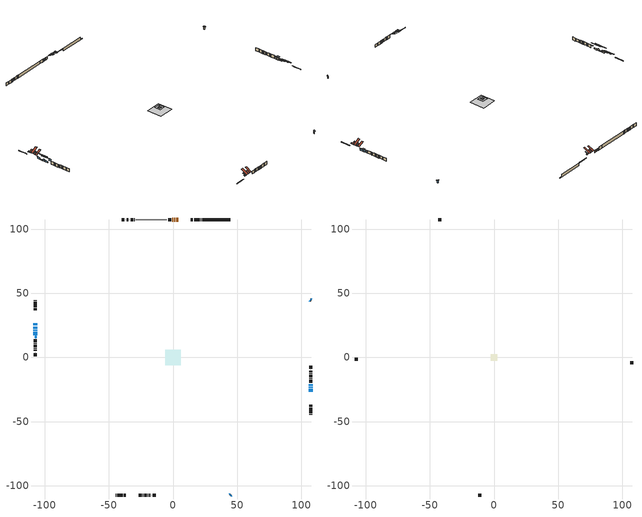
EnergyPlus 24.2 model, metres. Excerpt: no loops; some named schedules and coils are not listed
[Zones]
conditioned space
 floor outside (Floor1 construction): -0.4,-0.4 -0.4,0.4 0.4,0.4 0.4,-0.4 z1.33
 floor othersidecoefficients (Floor2 construction): -2.8,-2.8 -2.8,2.8 2.8,2.8 2.8,-2.8 z1.33
 floor othersidecoefficients (Floor3 construction): -1.11,-1.11 -1.11,1.11 1.11,1.11 1.11,-1.11 z1.33
 floor adiabatic (AdiabaticFloorConstruction): -6.22,-6.22 -6.22,6.22 6.22,6.22 6.22,-6.22 z1.33
 floor foundation (Slab1 construction): -3.11,-3.11 -3.11,3.11 3.11,3.11 3.11,-3.11 z-0.77
 wall outside (RimJoist1 construction): 21.84,107.59 21.61,107.59 / -44.57,-107.59 -44.33,-107.59 / -107.59,44.57 -107.59,44.33 / 107.59,-44.57 107.59,-44.33 z1.33:1.63
 wall outside (RimJoist2 construction): 20.68,107.59 16.45,107.59 / -43.4,-107.59 -39.17,-107.59 / -107.59,43.4 -107.59,39.17 / 107.59,-43.4 107.59,-39.17 z1.33:1.63
 wall outside (RimJoist3 construction): 15.52,107.59 14,107.59 / -38.24,-107.59 -36.72,-107.59 / -107.59,38.24 -107.59,36.72 / 107.59,-38.24 107.59,-36.72 z1.33:1.63
 wall outside (AdiabaticWallConstruction 1): 4.15,107.59 2.7,107.59 / 1.78,107.59 0.97,107.59 / 0.04,107.59 -0.45,107.59 z1.33:3.36
 wall outside (AdiabaticWallConstruction): -107.59,26.87 -107.59,25.04 / 107.59,-26.87 107.59,-24.54 z1.33:2.65; -107.59,24.12 -107.59,22.39 z1.33:1.89; 107.59,-23.61 107.59,-22.9 z1.33:3.26; -107.59,21.46 -107.59,20.9 / 44.57,-107.59 44.96,-107.2 / 107.59,44.57 107.2,44.96 z1.33:2.86; 107.59,-21.97 107.59,-20.75 z1.33:2.85; -107.59,19.97 -107.59,17.53 z1.33:2.35
 wall outside (Wall12 construction): -1.38,107.59 -3.81,107.59 / -26.87,-107.59 -24.44,-107.59 / -107.59,14.41 -107.59,11.97 / 107.59,-19.82 107.59,-17.38 z1.33:3.77
 wall outside (Wall1 construction): -30,107.59 -30.25,107.59 / -23.51,-107.59 -23.25,-107.59 / -107.59,11.04 -107.59,10.79 / 107.59,-16.46 107.59,-16.2 z1.33:3.77
 wall outside (Wall2 construction): -31.18,107.59 -33.03,107.59 / -22.32,-107.59 -20.47,-107.59 / -107.59,9.86 -107.59,8.01 / 107.59,-15.27 107.59,-13.42 z1.33:3.77
 wall outside (Wall3 construction): -33.96,107.59 -34.08,107.59 / -19.55,-107.59 -19.43,-107.59 / -107.59,7.08 -107.59,6.96 / 107.59,-12.49 107.59,-12.38 z1.33:3.77
 wall outside (Wall4 construction): -35.01,107.59 -35.94,107.59 / -18.5,-107.59 -17.56,-107.59 / -107.59,6.03 -107.59,5.1 / 107.59,-11.45 107.59,-10.51 z1.33:3.77
 wall outside (Wall5 construction): -36.87,107.59 -36.93,107.59 / -16.64,-107.59 -16.58,-107.59 / -107.59,4.17 -107.59,4.11 / 107.59,-9.58 107.59,-9.52 z1.33:3.77
 wall outside (Wall6 construction): -37.86,107.59 -40.12,107.59 / -15.65,-107.59 -13.39,-107.59 / -107.59,3.18 -107.59,0.92 / 107.59,-8.6 107.59,-6.33 z1.33:3.77
 wall foundation (FoundationWall1 construction): 22.77,107.59,-0.77 22.77,107.59,1.33 42.39,107.59,1.33 42.39,107.59,-0.32 44.57,107.59,-0.32 44.57,107.59,-0.77
 wall adiabatic (Wall13 construction): -4.74,107.59 -29.07,107.59 z1.33:3.77
 window (WindowConstruction): -107.59,26.87 -107.59,25.04 z1.33:2.65
 window (WindowConstruction 8): -107.59,24.12 -107.59,22.39 z1.33:1.89
 window (WindowConstruction 1): 107.59,-26.87 107.59,-24.54 z1.33:2.65
 window (WindowConstruction 6): 107.59,-23.61 107.59,-22.9 z1.33:3.26
 window (WindowConstruction 7): -107.59,21.46 -107.59,20.9 z1.33:2.85
 window (WindowConstruction 2): 107.59,-21.97 107.59,-20.75 z1.33:2.85
 window (WindowConstruction 3): 44.57,-107.59 44.96,-107.2 z1.33:2.85
 window (WindowConstruction 4): 107.59,44.57 107.2,44.96 z1.33:2.85
 window (WindowConstruction 5): -107.59,19.97 -107.59,17.53 z1.33:2.35
 door (Door): 4.15,107.59 2.71,107.59 z1.33:3.36
 door (Door 1): 1.78,107.59 0.97,107.59 z1.33:3.36
 door (Door 2): 0.04,107.59 -0.45,107.59 z1.33:3.36
 ceiling adiabatic (AdiabaticFloorConstruction): 6.22,-6.22 6.22,6.22 -6.22,6.22 -6.22,-6.22 z1.33
 roof outside (Roof6 construction): 7.29,107.59,3.77 7.29,105.28,4.92 7.94,105.28,4.92 7.94,107.59,3.77; -30.01,-107.59,3.77 -30.01,-105.28,4.92 -30.66,-105.28,4.92 -30.66,-107.59,3.77; -107.59,30.01,3.77 -105.28,30.01,4.92 -105.28,30.66,4.92 -107.59,30.66,3.77; 107.59,-30.01,3.77 105.28,-30.01,4.92 105.28,-30.66,4.92 107.59,-30.66,3.77
 roof outside (Roof7 construction): 5.08,107.59,3.77 5.08,103,6.06 6.36,103,6.06 6.36,107.59,3.77; -27.8,-107.59,3.77 -27.8,-103,6.06 -29.09,-103,6.06 -29.09,-107.59,3.77; -107.59,27.8,3.77 -103,27.8,6.06 -103,29.09,6.06 -107.59,29.09,3.77; 107.59,-27.8,3.77 103,-27.8,6.06 103,-29.09,6.06 107.59,-29.09,3.77
 roof outside (AdiabaticRoofConstruction): -107.59,15.34,3.77 -106.46,15.34,4.34 -106.46,16.6,4.34 -107.59,16.6,3.77
 skylight (SkylightConstruction): -107.59,15.34,3.77 -106.46,15.34,4.34 -106.46,16.6,4.34 -107.59,16.6,3.77
attic - vented
 floor to conditioned space (Floor4 construction Reversed): -0.4,-0.4 -0.4,0.4 0.4,0.4 0.4,-0.4 z3.77
 floor to conditioned space (Floor5 construction Reversed): -1.01,-1.01 -1.01,1.01 1.01,1.01 1.01,-1.01 z3.77
 floor to conditioned space (Floor6 construction Reversed): -0.81,-0.81 -0.81,0.81 0.81,0.81 0.81,-0.81 z3.77
 floor to conditioned space (Floor7 construction Reversed): -2.47,-2.47 -2.47,2.47 2.47,2.47 2.47,-2.47 z3.77
 floor to conditioned space (Floor8 construction Reversed): -1.26,-1.26 -1.26,1.26 1.26,1.26 1.26,-1.26 z3.77
 wall outside (Wall7 construction): -41.05,107.59 -43.64,107.59 / -12.46,-107.59 -9.87,-107.59 / -107.59,-0.01 -107.59,-2.6 / 107.59,-5.41 107.59,-2.81 z1.33:3.77
 roof outside (Roof1 construction): 12.86,107.59,3.77 12.86,106.82,4.03 13.07,106.82,4.03 13.07,107.59,3.77; -35.59,-107.59,3.77 -35.59,-106.82,4.03 -35.79,-106.82,4.03 -35.79,-107.59,3.77; -107.59,35.59,3.77 -106.82,35.59,4.03 -106.82,35.79,4.03 -107.59,35.79,3.77; 107.59,-35.59,3.77 106.82,-35.59,4.03 106.82,-35.79,4.03 107.59,-35.79,3.77
 roof outside (Roof2 construction): 11.26,107.59,3.77 11.26,105.11,4.8 11.94,105.11,4.8 11.94,107.59,3.77; -33.98,-107.59,3.77 -33.98,-105.11,4.8 -34.66,-105.11,4.8 -34.66,-107.59,3.77; -107.59,33.98,3.77 -105.11,33.98,4.8 -105.11,34.66,4.8 -107.59,34.66,3.77; 107.59,-33.98,3.77 105.11,-33.98,4.8 105.11,-34.66,4.8 107.59,-34.66,3.77
 roof outside (Roof4 construction): 8.87,107.59,3.77 8.87,102.34,6.39 10.33,102.34,6.39 10.33,107.59,3.77; -31.59,-107.59,3.77 -31.59,-102.34,6.39 -33.06,-102.34,6.39 -33.06,-107.59,3.77; -107.59,31.59,3.77 -102.34,31.59,6.39 -102.34,33.06,6.39 -107.59,33.06,3.77; 107.59,-31.59,3.77 102.34,-31.59,6.39 102.34,-33.06,6.39 107.59,-33.06,3.77
shading: -107.59,24.75 -107.59,27.17 -107.89,27.17 -107.89,24.75 z2.95; -107.59,18.12 -107.59,28.39 -107.89,28.39 -107.89,18.12 z6.16; 107.59,-24.24 107.59,-27.17 107.89,-27.17 107.89,-24.24 z2.95; 107.59,-22.29 107.59,-24.22 108.5,-24.22 108.5,-22.29 z3.87; -107.59,17.85 -107.59,24.51 -107.89,24.51 -107.89,17.85 z5.91; 107.59,-20.14 107.59,-22.58 107.89,-22.58 107.89,-20.14 z3.46; 45.39,-106.77 44.13,-108.02 44.57,-108.45 45.82,-107.2 z3.46; 106.77,45.39 108.02,44.13 108.45,44.57 107.2,45.82 z3.46; -107.59,14.48 -107.59,23.02 -107.89,23.02 -107.89,14.48 z5.4
[Building]
Building 1: Terrain=Suburbs
[Site:Location]
Halifax Intl AP_NS: Latitude {deg}=44.88; Longitude {deg}=-63.51; Time Zone {hr}=-4; Elevation {m}=145; Keep Site Location Information=Yes
[Site:GroundTemperature:Shallow]
3.15511, 1.33576, 1.19006, 2.05344, 5.51939, 8.9692, 11.96, 13.8546, 14.0156, 12.4746, 9.56009, 6.2161
[Site:WaterMainsTemperature]
Calculation Method=Schedule; Temperature Schedule=mains temperature schedule
[Material] Roughness=Rough; Thermal Absorptance=0.9
Name | Thickness {m} | Conductivity {W/m-K} | Density {kg/m3} | Specific Heat {J/kg-K} | Solar Absorptance | Visible Absorptance
asphalt or fiberglass shingles | 0.00635 | 0.162714 | 1121.4 | 1465.45 | 0.4 | 0.4
asphalt or fiberglass shingles 1 | 0.00635 | 0.162714 | 1121.4 | 1465.45 | 0.7 | 0.7
ceiling loosefill ins | 0.0846667 | 0.0480833 | 16.02 | 1046.75 | 0.7 | 0.7
ceiling stud and cavity | 0.1397 | 0.112855 | 65.682 | 1177.47 | 0.7 | 0.7
ceiling stud and cavity 1 | 0.1397 | 0.10898 | 65.682 | 1177.47 | 0.7 | 0.7
ceiling stud and cavity 2 | 0.1397 | 0.111585 | 65.682 | 1177.47 | 0.7 | 0.7
ceiling stud and cavity 3 | 0.1397 | 0.0972269 | 65.682 | 1177.47 | 0.7 | 0.7
ceiling stud and cavity 4 | 0.1397 | 0.105924 | 65.682 | 1177.47 | 0.7 | 0.7
concrete 4.0 in. | 0.1016 | 1.803125 | 2242.8 | 837.4 | 0.7 | 0.7
concrete 8.0 in. | 0.2032 | 1.803125 | 2242.8 | 837.4 | 0.7 | 0.7
door material | 0.04445 | 0.188738 | 512.64 | 1214.23 | 0.7 | 0.7
door material 1 | 0.04445 | 0.20624 | 512.64 | 1214.23 | 0.7 | 0.7
floor covering | 0.0127 | 0.0433444 | 54.468 | 1339.84 | 0.6 | 0.6
floor rigid ins; rim joist rigid ins; roof rigid ins; wall rigid ins | 0.051816 | 0.029427 | 32.04 | 1214.23 | 0.7 | 0.7
floor rigid ins 1; roof rigid ins 1; wall rigid ins 2 | 0.512978 | 0.029427 | 32.04 | 1214.23 | 0.7 | 0.7
floor stud and cavity | 0.1397 | 0.0847445 | 92.3553 | 1139.71 | 0.7 | 0.7
floor stud and cavity 1 | 0.1397 | 0.105516 | 92.3553 | 1139.71 | 0.7 | 0.7
floor stud and cavity 2 | 0.1397 | 0.0851355 | 92.3553 | 1139.71 | 0.7 | 0.7
floor stud and cavity 3 | 0.1397 | 1.75129 | 37.0049 | 1207.88 | 0.7 | 0.7
furniture material conditioned space 1 | 0.1524 | 0.115458 | 640.8 | 1214.23 | 0.6 | 0.6
gypsum board | 0.0127 | 0.160291 | 801 | 837.4 | 0.6 | 0.6
gypsum board 1 | 0.00254 | 0.160291 | 801 | 837.4 | 0.6 | 0.6
osb sheathing 0.5 in. | 0.0127 | 0.115458 | 512.64 | 1214.23 | 0.7 | 0.7
osb sheathing 0.75 in. | 0.01905 | 0.115458 | 512.64 | 1214.23 | 0.7 | 0.7
osb sheathing 2.0 in. | 0.0508 | 0.115458 | 512.64 | 1214.23 | 0.7 | 0.7
rim joist stud and cavity | 0.0508 | 0.0706104 | 125.044 | 1163.47 | 0.6 | 0.6
rim joist stud and cavity 1 | 0.0508 | 0.0387988 | 125.044 | 1163.47 | 0.6 | 0.6
rim joist stud and cavity 2 | 0.0508 | 0.0595361 | 125.044 | 1163.47 | 0.6 | 0.6
roof stud and cavity | 0.2032 | 0.160029 | 78.34581 | 1123.46 | 0.7 | 0.7
roof stud and cavity 1 | 0.2032 | 0.153637 | 78.34581 | 1123.46 | 0.7 | 0.7
roof stud and cavity 2 | 0.18415 | 1.78687 | 37.0049 | 1207.88 | 0.6 | 0.6
slab rigid ins | 0.00119177 | 0.029427 | 32.04 | 1214.23 | 0.7 | 0.7
wall rigid ins 1 | 0.051816 | 0.029427 | 32.04 | 1214.23 | 0.4 | 0.4
wall stud and cavity | 0.1397 | 0.762936 | 139.0536 | 1170.24 | 0.7 | 0.7
wall stud and cavity 1 | 0.1397 | 0.262716 | 139.0536 | 1170.24 | 0.7 | 0.7
wall stud and cavity 10 | 0.0889 | 0.391764 | 83.0341 | 1211.67 | 0.7 | 0.7
wall stud and cavity 2 | 0.0889 | 0.355005 | 50.32683 | 1063.81 | 0.7 | 0.7
wall stud and cavity 3 | 0.1397 | 0.072455 | 139.0536 | 1170.24 | 0.7 | 0.7
wall stud and cavity 4 | 0.1397 | 0.141677 | 139.0536 | 1170.24 | 0.7 | 0.7
wall stud and cavity 5 | 0.1397 | 0.236131 | 139.0536 | 1170.24 | 0.7 | 0.7
wall stud and cavity 6 | 0.0889 | 6.1454 | 50.32683 | 1063.81 | 0.6 | 0.6
wall stud and cavity 7 | 0.1397 | 0.134891 | 139.0536 | 1170.24 | 0.7 | 0.7
wall stud and cavity 8 | 0.1397 | 0.185137 | 139.0536 | 1170.24 | 0.7 | 0.7
wall stud and cavity 9 | 0.0889 | 0.380278 | 52.3479 | 1209.89 | 0.7 | 0.7
wood siding | 0.0254 | 0.102417 | 544.68 | 1172.36 | 0.4 | 0.4
wood siding 1 | 0.00254 | 0.102417 | 544.68 | 1172.36 | 0.4 | 0.4
wood siding 2; wood siding 3; wood siding 4 | 0.0254 | 0.102417 | 544.68 | 1172.36 | 0.7 | 0.7
[WindowMaterial:SimpleGlazingSystem]
Name | U-Factor {W/m2-K} | Solar Heat Gain Coefficient
SkylightMaterial | 3.56569 | 0.6729
WindowMaterial | 2.08269 | 0.64
WindowMaterial 1 | 2.07701 | 0.65
WindowMaterial 2 | 2.91111 | 0.68
WindowMaterial 3 | 2.99117 | 0.53
WindowMaterial 4 | 2.08837 | 0.63
WindowMaterial 5 | 2.941204 | 0.65
WindowMaterial 6 | 2.97073 | 0.62
WindowMaterial 7 | 2.98833 | 0.53
[Construction]
AdiabaticFloorConstruction: floor stud and cavity 3, floor rigid ins 1, osb sheathing 0.75 in., floor covering
AdiabaticRoofConstruction: asphalt or fiberglass shingles 1, roof rigid ins 1, osb sheathing 0.75 in., roof stud and cavity 2
AdiabaticWallConstruction: wood siding 3, wall rigid ins 2, wall stud and cavity 9, gypsum board
AdiabaticWallConstruction 1: wood siding 4, wall rigid ins 2, wall stud and cavity 9, gypsum board
Door; Door 1: door material
Door 2: door material 1
Floor1 construction: floor stud and cavity, floor rigid ins, osb sheathing 0.75 in., floor covering
Floor2 construction: floor stud and cavity 1, floor rigid ins, osb sheathing 0.75 in., floor covering
Floor3 construction: floor stud and cavity 2, osb sheathing 0.75 in., floor covering
Floor4 construction Reversed: gypsum board, ceiling stud and cavity, ceiling loosefill ins
Floor5 construction Reversed: gypsum board, ceiling stud and cavity 1, ceiling loosefill ins
Floor6 construction Reversed: gypsum board, ceiling stud and cavity 2, ceiling loosefill ins
Floor7 construction Reversed: gypsum board, ceiling stud and cavity 3, ceiling loosefill ins
Floor8 construction Reversed: gypsum board, ceiling stud and cavity 4, ceiling loosefill ins
FoundationWall1 construction: concrete 8.0 in.
furniture construction conditioned space 1: furniture material conditioned space 1
PartitionWallConstruction: gypsum board, wall stud and cavity 10, gypsum board
RimJoist1 construction: wood siding 2, rim joist rigid ins, osb sheathing 2.0 in., rim joist stud and cavity
RimJoist2 construction: wood siding 2, rim joist rigid ins, osb sheathing 2.0 in., rim joist stud and cavity 1
RimJoist3 construction: wood siding 2, rim joist rigid ins, osb sheathing 2.0 in., rim joist stud and cavity 2
Roof1 construction; Roof2 construction; Roof4 construction: asphalt or fiberglass shingles
Roof6 construction: asphalt or fiberglass shingles, roof rigid ins, osb sheathing 0.75 in., roof stud and cavity, gypsum board
Roof7 construction: asphalt or fiberglass shingles, roof rigid ins, osb sheathing 0.75 in., roof stud and cavity 1, gypsum board
SkylightConstruction: SkylightMaterial
Slab1 construction: slab rigid ins, concrete 4.0 in.
Wall1 construction: wood siding, wall rigid ins, osb sheathing 0.5 in., wall stud and cavity, gypsum board
Wall12 construction: wood siding, osb sheathing 0.5 in., wall stud and cavity 7, gypsum board
Wall13 construction: wall rigid ins 1, osb sheathing 0.5 in., wall stud and cavity 8, gypsum board
Wall2 construction: wood siding, wall rigid ins, osb sheathing 0.5 in., wall stud and cavity 1, gypsum board
Wall3 construction: wood siding 1, wall stud and cavity 2, gypsum board 1
Wall4 construction: wood siding, osb sheathing 0.5 in., wall stud and cavity 3, gypsum board
Wall5 construction: wood siding, osb sheathing 0.5 in., wall stud and cavity 4, gypsum board
Wall6 construction: wood siding, wall rigid ins, osb sheathing 0.5 in., wall stud and cavity 5, gypsum board
Wall7 construction: wood siding 1, wall stud and cavity 6
WindowConstruction: WindowMaterial
WindowConstruction 1: WindowMaterial 1
WindowConstruction 2: WindowMaterial 2
WindowConstruction 3; WindowConstruction 4: WindowMaterial 3
WindowConstruction 5: WindowMaterial 4
WindowConstruction 6: WindowMaterial 5
WindowConstruction 7: WindowMaterial 6
WindowConstruction 8: WindowMaterial 7
[Zone] Multiplier=1; Part of Total Floor Area=Yes
Name | Volume {m3}
attic - vented | 15.0871
conditioned space | 472.8
[Space]
Name | Zone | Volume {m3}
attic - vented 1 | attic - vented | 15.0871
conditioned space 1 | conditioned space | 472.8
[ZoneInfiltration:EffectiveLeakageArea]
infil attic - vented 1: Zone or Space=attic - vented 1; Schedule=Always On Discrete; Effective Air Leakage Area {cm2}=1365.49; Stack Coefficient=0.000352053; Wind Coefficient=1.26772e-05
[ZoneMixing]
whole house fan mix: Zone or Space=attic - vented; Schedule=Always On Continuous; Design Flow Rate Calculation Method=Flow/Zone; Design Flow Rate {m3/s}=0; Source Zone or Space=conditioned space
[SurfaceProperty:OtherSideCoefficients]
other non-freezing space: Combined Convective/Radiative Film Coefficient {W/m2-K}=8.35; Constant Temperature Coefficient=1; External Dry-Bulb Temperature Coefficient=0; Ground Temperature Coefficient=0; Wind Speed Coefficient=0; Zone Air Temperature Coefficient=0; Constant Temperature Schedule=other non-freezing space; Previous Other Side Temperature Coefficient=0
[SurfaceProperty:ExposedFoundationPerimeter]
Slab1: Exposed Perimeter Calculation Method=TotalExposedPerimeter; Total Exposed Perimeter {m}=21.793
[InternalMass] Zone or ZoneList=conditioned space; Space or SpaceList=conditioned space 1
Name | Construction | Surface Area {m2}
furniture mass conditioned space 1 | furniture construction conditioned space 1 | 92.1198
partition wall mass | PartitionWallConstruction | 230.299
[Lights]
interior lighting: Zone or ZoneList or Space or SpaceList=conditioned space 1; Schedule=interior lighting schedule; Design Level Calculation Method=LightingLevel; Lighting Level {W}=343.2; Return Air Fraction=0; Fraction Radiant=0.6; Fraction Visible=0.2; Fraction Replaceable=1
[People]
occupants: Zone or ZoneList or Space or SpaceList=conditioned space 1; Number of People Schedule=occupants schedule; Number of People Calculation Method=People; Number of People=3; Fraction Radiant=0.314171; Sensible Heat Fraction=0.56303; Activity Level Schedule=occupants activity schedule; Carbon Dioxide Generation Rate {m3/s-W}=0; Enable ASHRAE 55 Comfort Warnings=No; Mean Radiant Temperature Calculation Type=EnclosureAveraged
[ElectricEquipment] Zone or ZoneList or Space or SpaceList=conditioned space 1; Design Level Calculation Method=EquipmentLevel
Name | Schedule | Design Level {W} | Fraction Latent | Fraction Radiant | Fraction Lost
clothes dryer | clothes dryer schedule | 140.772 | 0.015 | 0.081 | 0.85
clothes washer | clothes washer schedule | 32.1985 | 0.03 | 0.162 | 0.7
cooking range | cooking range schedule | 208.969 | 0.08 | 0.432 | 0.2
dishwasher | dishwasher schedule | 66.8632 | 0.3 | 0.18 | 0.4
fridge | fridge schedule | 72.9452 | 0 | 0.6 | 0
mech vent bath fan 0 | mech vent bath fan 0 schedule | 50.2 | 0 | 0 | 1
mech vent bath fan 1 | mech vent bath fan 1 schedule | 50.2 | 0 | 0 | 1
mech vent bath fan 2 | mech vent bath fan 2 schedule | 50.2 | 0 | 0 | 1
mech vent house fan | mech vent house fan schedule | 0 | 0 | 0 | 1
mech vent house fan cfis | mech vent house fan cfis schedule | 0 | 0 | 0 | 0
mech vent range fan 0 | mech vent range fan 0 schedule | 57 | 0 | 0 | 1
misc plug loads | misc plug loads schedule | 494.7 | 0.045 | 0.513 | 0.1
whole house fan | Always On Discrete | 0 | 0 | 0 | 1
[OtherEquipment] Zone or ZoneList or Space or SpaceList=conditioned space 1; Design Level Calculation Method=EquipmentLevel
Name | Fuel Type | Schedule | Design Level {W} | Fraction Latent | Fraction Radiant | Fraction Lost
clothes dryer 1 | Electricity | clothes dryer schedule | 0 | 0.015 | 0.081 | 0.85
cooking range 1 | Electricity | cooking range schedule | 0 | 0.08 | 0.432 | 0.2
general water use latent | None | general water use schedule | 59.3978 | 1 | 0 | 0
general water use sensible | None | general water use schedule | -58.539 | 0 | 0.6 | 0
mech vent house fan latent load | None | Always On Discrete | 0 | 1 | 0 | 0
mech vent house fan sensible load | None | Always On Discrete | 0 | 0 | 0 | 0
water heater energy adjustment1 | Electricity | Always On Discrete | 0.01 | 0 | 0 | 1
[ZoneInfiltration:DesignFlowRate] Zone or ZoneList or Space or SpaceList=conditioned space 1; Schedule=Always On Discrete; Design Flow Rate Calculation Method=Flow/Zone; Design Flow Rate {m3/s}=0
infil flow; natural vent flow; whole house fan flow
[ZoneControl:Thermostat]
conditioned space Thermostat: Zone or ZoneList=conditioned space; Control Type Schedule=conditioned space Thermostat Schedule; Control 1=conditioned space temperature setpoint; Temperature Difference Between Cutout And Setpoint {deltaC}=0
[ThermostatSetpoint:DualSetpoint]
conditioned space temperature setpoint: Heating Setpoint Temperature Schedule=heating setpoint; Cooling Setpoint Temperature Schedule=cooling setpoint
[AirLoopHVAC:UnitarySystem]
unit heater unitary system: Control Type=Load; Controlling Zone or Thermostat Location=conditioned space; Dehumidification Control Type=None; Availability Schedule=Always On Discrete; Supply Fan=unit heater supply fan; Fan Placement=BlowThrough; Supply Air Fan Operating Mode Schedule=unit heater auto fan schedule; Heating Coil=unit heater htg coil; DX Heating Coil Sizing Ratio=1; Use DOAS DX Cooling Coil=No; Minimum Supply Air Temperature {C}=2; Latent Load Control=SensibleOnlyLoadControl; Cooling Supply Air Flow Rate Method=None; Heating Supply Air Flow Rate Method=SupplyAirFlowRate; Heating Supply Air Flow Rate {m3/s}=0.00141584; No Load Supply Air Flow Rate Method=SupplyAirFlowRate; No Load Supply Air Flow Rate {m3/s}=0; No Load Supply Air Flow Rate Control Set To Low Speed=Yes; Maximum Supply Air Temperature {C}=48.8889; Maximum Outdoor Dry-Bulb Temperature for Supplemental Heater Operation {C}=21; Ancillary On-Cycle Electric Power {W}=0; Ancillary Off-Cycle Electric Power {W}=0
[Zone equipment]
conditioned space: electric baseboard, unit heater unitary system
[Foundation:Kiva]
Foundation Kiva 1: Initial Indoor Air Temperature {C}=18; Wall Height Above Grade {m}=1.33003; Wall Depth Below Slab {m}=0.2032
[Foundation:Kiva:Settings]
Soil Conductivity {W/m-K}=0.849921; Soil Density {kg/m3}=1842.3; Soil Specific Heat {J/kg-K}=418.7; Ground Solar Absorptivity=0.9; Ground Thermal Absorptivity=0.9; Ground Surface Roughness {m}=0.03; Far-Field Width {m}=40; Deep-Ground Boundary Condition=ZeroFlux; Deep-Ground Depth {m}=40; Minimum Cell Dimension {m}=0.2; Maximum Cell Growth Coefficient=3; Simulation Timestep=Timestep
[Exterior:Lights]
exterior lighting: Schedule=exterior lighting schedule; Design Level {W}=75.6
[EnergyManagementSystem:Sensor] Output:Variable or Output:Meter Index Key=conditioned space
Name | Output:Variable or Output:Meter
conditioned_space_clg_unmet_s | Zone Cooling Setpoint Not Met Time
conditioned_space_htg_unmet_s | Zone Heating Setpoint Not Met Time
fridge_tin_s; tin_s; tin_s_1 | Zone Mean Air Temperature
tout_s | Zone Outdoor Air Drybulb Temperature
win_s | Zone Air Humidity Ratio
[Schedule:Constant]
Name | Hourly Value
Always On Continuous; mech vent house fan schedule; mech vent house fan cfis schedule; Always On Discrete | 1
other non-freezing space; fridge schedule; unit heater auto fan schedule | 0
occupants activity schedule | 117.228
[Schedule:Week:Daily]
interior lighting schedule Week Rule - Jan1-Jan27: interior lighting schedule day, interior lighting schedule day, interior lighting schedule day, interior lighting schedule day, interior lighting schedule day, interior lighting schedule day, interior lighting schedule day, interior lighting schedule default day, interior lighting schedule default day, interior lighting schedule default day, interior lighting schedule default day, interior lighting schedule default day
interior lighting schedule Week Rule - Jan28-Feb3: interior lighting schedule day, interior lighting schedule day, interior lighting schedule day, interior lighting schedule day, interior lighting schedule day 1, interior lighting schedule day 1, interior lighting schedule day 1, interior lighting schedule default day, interior lighting schedule default day, interior lighting schedule default day, interior lighting schedule default day, interior lighting schedule default day
interior lighting schedule Week Rule - Feb4-Feb24: interior lighting schedule day 1, interior lighting schedule day 1, interior lighting schedule day 1, interior lighting schedule day 1, interior lighting schedule day 1, interior lighting schedule day 1, interior lighting schedule day 1, interior lighting schedule default day, interior lighting schedule default day, interior lighting schedule default day, interior lighting schedule default day, interior lighting schedule default day
interior lighting schedule Week Rule - Feb25-Mar3: interior lighting schedule day 1, interior lighting schedule day 1, interior lighting schedule day 1, interior lighting schedule day 1, interior lighting schedule day 2, interior lighting schedule day 2, interior lighting schedule day 2, interior lighting schedule default day, interior lighting schedule default day, interior lighting schedule default day, interior lighting schedule default day, interior lighting schedule default day
interior lighting schedule Week Rule - Mar4-Mar31: interior lighting schedule day 2, interior lighting schedule day 2, interior lighting schedule day 2, interior lighting schedule day 2, interior lighting schedule day 2, interior lighting schedule day 2, interior lighting schedule day 2, interior lighting schedule default day, interior lighting schedule default day, interior lighting schedule default day, interior lighting schedule default day, interior lighting schedule default day
interior lighting schedule Week Rule - Apr1-Apr28: interior lighting schedule day 3, interior lighting schedule day 3, interior lighting schedule day 3, interior lighting schedule day 3, interior lighting schedule day 3, interior lighting schedule day 3, interior lighting schedule day 3, interior lighting schedule default day, interior lighting schedule default day, interior lighting schedule default day, interior lighting schedule default day, interior lighting schedule default day
interior lighting schedule Week Rule - Apr29-May5: interior lighting schedule day 3, interior lighting schedule day 3, interior lighting schedule day 4, interior lighting schedule day 4, interior lighting schedule day 4, interior lighting schedule day 4, interior lighting schedule day 4, interior lighting schedule default day, interior lighting schedule default day, interior lighting schedule default day, interior lighting schedule default day, interior lighting schedule default day
interior lighting schedule Week Rule - May6-May26: interior lighting schedule day 4, interior lighting schedule day 4, interior lighting schedule day 4, interior lighting schedule day 4, interior lighting schedule day 4, interior lighting schedule day 4, interior lighting schedule day 4, interior lighting schedule default day, interior lighting schedule default day, interior lighting schedule default day, interior lighting schedule default day, interior lighting schedule default day
interior lighting schedule Week Rule - May27-Jun2: interior lighting schedule day 4, interior lighting schedule day 4, interior lighting schedule day 4, interior lighting schedule day 4, interior lighting schedule day 4, interior lighting schedule day 5, interior lighting schedule day 5, interior lighting schedule default day, interior lighting schedule default day, interior lighting schedule default day, interior lighting schedule default day, interior lighting schedule default day
interior lighting schedule Week Rule - Jun3-Jun30: interior lighting schedule day 5, interior lighting schedule day 5, interior lighting schedule day 5, interior lighting schedule day 5, interior lighting schedule day 5, interior lighting schedule day 5, interior lighting schedule day 5, interior lighting schedule default day, interior lighting schedule default day, interior lighting schedule default day, interior lighting schedule default day, interior lighting schedule default day
interior lighting schedule Week Rule - Jul1-Jul28: interior lighting schedule day 6, interior lighting schedule day 6, interior lighting schedule day 6, interior lighting schedule day 6, interior lighting schedule day 6, interior lighting schedule day 6, interior lighting schedule day 6, interior lighting schedule default day, interior lighting schedule default day, interior lighting schedule default day, interior lighting schedule default day, interior lighting schedule default day
interior lighting schedule Week Rule - Jul29-Aug4: interior lighting schedule day 6, interior lighting schedule day 6, interior lighting schedule day 6, interior lighting schedule day 7, interior lighting schedule day 7, interior lighting schedule day 7, interior lighting schedule day 7, interior lighting schedule default day, interior lighting schedule default day, interior lighting schedule default day, interior lighting schedule default day, interior lighting schedule default day
interior lighting schedule Week Rule - Aug5-Aug25: interior lighting schedule day 7, interior lighting schedule day 7, interior lighting schedule day 7, interior lighting schedule day 7, interior lighting schedule day 7, interior lighting schedule day 7, interior lighting schedule day 7, interior lighting schedule default day, interior lighting schedule default day, interior lighting schedule default day, interior lighting schedule default day, interior lighting schedule default day
interior lighting schedule Week Rule - Aug26-Sep1: interior lighting schedule day 7, interior lighting schedule day 7, interior lighting schedule day 7, interior lighting schedule day 7, interior lighting schedule day 7, interior lighting schedule day 7, interior lighting schedule day 8, interior lighting schedule default day, interior lighting schedule default day, interior lighting schedule default day, interior lighting schedule default day, interior lighting schedule default day
interior lighting schedule Week Rule - Sep2-Sep29: interior lighting schedule day 8, interior lighting schedule day 8, interior lighting schedule day 8, interior lighting schedule day 8, interior lighting schedule day 8, interior lighting schedule day 8, interior lighting schedule day 8, interior lighting schedule default day, interior lighting schedule default day, interior lighting schedule default day, interior lighting schedule default day, interior lighting schedule default day
interior lighting schedule Week Rule - Sep30-Oct6: interior lighting schedule day 8, interior lighting schedule day 9, interior lighting schedule day 9, interior lighting schedule day 9, interior lighting schedule day 9, interior lighting schedule day 9, interior lighting schedule day 9, interior lighting schedule default day, interior lighting schedule default day, interior lighting schedule default day, interior lighting schedule default day, interior lighting schedule default day
interior lighting schedule Week Rule - Oct7-Oct27: interior lighting schedule day 9, interior lighting schedule day 9, interior lighting schedule day 9, interior lighting schedule day 9, interior lighting schedule day 9, interior lighting schedule day 9, interior lighting schedule day 9, interior lighting schedule default day, interior lighting schedule default day, interior lighting schedule default day, interior lighting schedule default day, interior lighting schedule default day
interior lighting schedule Week Rule - Oct28-Nov3: interior lighting schedule day 9, interior lighting schedule day 9, interior lighting schedule day 9, interior lighting schedule day 9, interior lighting schedule day 10, interior lighting schedule day 10, interior lighting schedule day 10, interior lighting schedule default day, interior lighting schedule default day, interior lighting schedule default day, interior lighting schedule default day, interior lighting schedule default day
interior lighting schedule Week Rule - Nov4-Nov24: interior lighting schedule day 10, interior lighting schedule day 10, interior lighting schedule day 10, interior lighting schedule day 10, interior lighting schedule day 10, interior lighting schedule day 10, interior lighting schedule day 10, interior lighting schedule default day, interior lighting schedule default day, interior lighting schedule default day, interior lighting schedule default day, interior lighting schedule default day
interior lighting schedule Week Rule - Nov25-Dec1: interior lighting schedule day 10, interior lighting schedule day 10, interior lighting schedule day 10, interior lighting schedule day 10, interior lighting schedule day 10, interior lighting schedule day 10, interior lighting schedule day 11, interior lighting schedule default day, interior lighting schedule default day, interior lighting schedule default day, interior lighting schedule default day, interior lighting schedule default day
[Schedule:Year]
interior lighting schedule: interior lighting schedule Week Rule - Jan1-Jan27, 1, 1, 1, 27, interior lighting schedule Week Rule - Jan28-Feb3, 1, 28, 2, 3, interior lighting schedule Week Rule - Feb4-Feb24, 2, 4, 2, 24, interior lighting schedule Week Rule - Feb25-Mar3, 2, 25, 3, 3, interior lighting schedule Week Rule - Mar4-Mar31, 3, 4, 3, 31, interior lighting schedule Week Rule - Apr1-Apr28, 4, 1, 4, 28, interior lighting schedule Week Rule - Apr29-May5, 4, 29, 5, 5, interior lighting schedule Week Rule - May6-May26, 5, 6, 5, 26, interior lighting schedule Week Rule - May27-Jun2, 5, 27, 6, 2, interior lighting schedule Week Rule - Jun3-Jun30, 6, 3, 6, 30, interior lighting schedule Week Rule - Jul1-Jul28, 7, 1, 7, 28, interior lighting schedule Week Rule - Jul29-Aug4, 7, 29, 8, 4, interior lighting schedule Week Rule - Aug5-Aug25, 8, 5, 8, 25, interior lighting schedule Week Rule - Aug26-Sep1, 8, 26, 9, 1, interior lighting schedule Week Rule - Sep2-Sep29, 9, 2, 9, 29, interior lighting schedule Week Rule - Sep30-Oct6, 9, 30, 10, 6, interior lighting schedule Week Rule - Oct7-Oct27, 10, 7, 10, 27, interior lighting schedule Week Rule - Oct28-Nov3, 10, 28, 11, 3, interior lighting schedule Week Rule - Nov4-Nov24, 11, 4, 11, 24, interior lighting schedule Week Rule - Nov25-Dec1, 11, 25, 12, 1, interior lighting schedule Week Rule - Dec2-Dec31, 12, 2, 12, 31
occupants schedule: occupants schedule Week Rule - Jan1-Dec31, 1, 1, 12, 31
clothes dryer schedule: clothes dryer schedule Week Rule - Jan1-Dec31, 1, 1, 12, 31
clothes washer schedule: clothes washer schedule Week Rule - Jan1-Dec31, 1, 1, 12, 31
cooking range schedule: cooking range schedule Week Rule - Jan1-Dec31, 1, 1, 12, 31
dishwasher schedule: dishwasher schedule Week Rule - Jan1-Dec31, 1, 1, 12, 31
mech vent bath fan 0 schedule: mech vent bath fan 0 schedule Week Rule - Jan1-Dec31, 1, 1, 12, 31
mech vent bath fan 1 schedule: mech vent bath fan 1 schedule Week Rule - Jan1-Dec31, 1, 1, 12, 31
mech vent bath fan 2 schedule: mech vent bath fan 2 schedule Week Rule - Jan1-Dec31, 1, 1, 12, 31
mech vent range fan 0 schedule: mech vent range fan 0 schedule Week Rule - Jan1-Dec31, 1, 1, 12, 31
misc plug loads schedule: misc plug loads schedule Week Rule - Jan1-Dec31, 1, 1, 12, 31
general water use schedule: general water use schedule Week Rule - Jan1-Dec31, 1, 1, 12, 31
exterior lighting schedule: exterior lighting schedule Week Rule - Jan1-Jan27, 1, 1, 1, 27, exterior lighting schedule Week Rule - Jan28-Feb3, 1, 28, 2, 3, exterior lighting schedule Week Rule - Feb4-Feb24, 2, 4, 2, 24, exterior lighting schedule Week Rule - Feb25-Mar3, 2, 25, 3, 3, exterior lighting schedule Week Rule - Mar4-Mar31, 3, 4, 3, 31, exterior lighting schedule Week Rule - Apr1-Apr28, 4, 1, 4, 28, exterior lighting schedule Week Rule - Apr29-May5, 4, 29, 5, 5, exterior lighting schedule Week Rule - May6-May26, 5, 6, 5, 26, exterior lighting schedule Week Rule - May27-Jun2, 5, 27, 6, 2, exterior lighting schedule Week Rule - Jun3-Jun30, 6, 3, 6, 30, exterior lighting schedule Week Rule - Jul1-Jul28, 7, 1, 7, 28, exterior lighting schedule Week Rule - Jul29-Aug4, 7, 29, 8, 4, exterior lighting schedule Week Rule - Aug5-Aug25, 8, 5, 8, 25, exterior lighting schedule Week Rule - Aug26-Sep1, 8, 26, 9, 1, exterior lighting schedule Week Rule - Sep2-Sep29, 9, 2, 9, 29, exterior lighting schedule Week Rule - Sep30-Oct6, 9, 30, 10, 6, exterior lighting schedule Week Rule - Oct7-Oct27, 10, 7, 10, 27, exterior lighting schedule Week Rule - Oct28-Nov3, 10, 28, 11, 3, exterior lighting schedule Week Rule - Nov4-Nov24, 11, 4, 11, 24, exterior lighting schedule Week Rule - Nov25-Dec1, 11, 25, 12, 1, exterior lighting schedule Week Rule - Dec2-Dec31, 12, 2, 12, 31
[Schedule:Compact]
conditioned space Thermostat Schedule: Through: 12/31, For: AllDays, Until: 24:00, 4
mains temperature schedule: Through: 01/01, For: AllDays, Until: 24:00, 7.41, Through: 01/02, For: AllDays, Until: 24:00, 7.34833, Through: 01/03, For: AllDays, Until: 24:00, 7.28778, Through: 01/04, For: AllDays, Until: 24:00, 7.22889, Through: 01/05, For: AllDays, Until: 24:00, 7.17056, Through: 01/06, For: AllDays, Until: 24:00, 7.11333, Through: 01/07, For: AllDays, Until: 24:00, 7.05722, Through: 01/08, For: AllDays, Until: 24:00, 7.00167, Through: 01/09, For: AllDays, Until: 24:00, 6.94778, Through: 01/10, For: AllDays, Until: 24:00, 6.895, Through: 01/11, For: AllDays, Until: 24:00, 6.84333, Through: 01/12, For: AllDays, Until: 24:00, 6.79278, Through: 01/13, For: AllDays, Until: 24:00, 6.74389, Through: 01/14, For: AllDays, Until: 24:00, 6.69556, Through: 01/15, For: AllDays, Until: 24:00, 6.64889, Through: 01/16, For: AllDays, Until: 24:00, 6.60278, Through: 01/17, For: AllDays, Until: 24:00, 6.55833, Through: 01/18, For: AllDays, Until: 24:00, 6.515, Through: 01/19, For: AllDays, Until: 24:00, 6.47333, Through: 01/20, For: AllDays, Until: 24:00, 6.43278, Through: 01/21, For: AllDays, Until: 24:00, 6.39333, Through: 01/22, For: AllDays, Until: 24:00, 6.355, Through: 01/23, For: AllDays, Until: 24:00, 6.31833, Through: 01/24, For: AllDays, Until: 24:00, 6.28278, Through: 01/25, For: AllDays, Until: 24:00, 6.24889, Through: 01/26, For: AllDays, Until: 24:00, 6.21611, Through: 01/27, For: AllDays, Until: 24:00, 6.18444, Through: 01/28, For: AllDays, Until: 24:00, 6.15444, Through: 01/29, For: AllDays, Until: 24:00, 6.12556, Through: 01/30, For: AllDays, Until: 24:00, 6.09833, Through: 01/31, For: AllDays, Until: 24:00, 6.07222, Through: 02/01, For: AllDays, Until: 24:00, 6.04778, Through: 02/02, For: AllDays, Until: 24:00, 6.02444, Through: 02/03, For: AllDays, Until: 24:00, 6.00278, Through: 02/04, For: AllDays, Until: 24:00, 5.98222, Through: 02/05, For: AllDays, Until: 24:00, 5.96333, Through: 02/06, For: AllDays, Until: 24:00, 5.94556, Through: 02/07, For: AllDays, Until: 24:00, 5.92944, Through: 02/08, For: AllDays, Until: 24:00, 5.915, Through: 02/09, For: AllDays, Until: 24:00, 5.90167, Through: 02/10, For: AllDays, Until: 24:00, 5.89, Through: 02/11, For: AllDays, Until: 24:00, 5.87944, Through: 02/12, For: AllDays, Until: 24:00, 5.87056, Through: 02/13, For: AllDays, Until: 24:00, 5.86333, Through: 02/14, For: AllDays, Until: 24:00, 5.85722, Through: 02/15, For: AllDays, Until: 24:00, 5.85278, Through: 02/16, For: AllDays, Until: 24:00, 5.84944, Through: 02/17, For: AllDays, Until: 24:00, 5.84833, Through: 02/18, For: AllDays, Until: 24:00, 5.84778, Through: 02/19, For: AllDays, Until: 24:00, 5.84944, Through: 02/20, For: AllDays, Until: 24:00, 5.85167, Through: 02/21, For: AllDays, Until: 24:00, 5.85611, Through: 02/22, For: AllDays, Until: 24:00, 5.86167, Through: 02/23, For: AllDays, Until: 24:00, 5.86889, Through: 02/24, For: AllDays, Until: 24:00, 5.87722, Through: 02/25, For: AllDays, Until: 24:00, 5.88722, Through: 02/26, For: AllDays, Until: 24:00, 5.89889, Through: 02/27, For: AllDays, Until: 24:00, 5.91167, Through: 02/28, For: AllDays, Until: 24:00, 5.92611, Through: 03/01, For: AllDays, Until: 24:00, 5.94222, Through: 03/02, For: AllDays, Until: 24:00, 5.95944, Through: 03/03, For: AllDays, Until: 24:00, 5.97778, Through: 03/04, For: AllDays, Until: 24:00, 5.99778, Through: 03/05, For: AllDays, Until: 24:00, 6.01944, Through: 03/06, For: AllDays, Until: 24:00, 6.04222, Through: 03/07, For: AllDays, Until: 24:00, 6.06667, Through: 03/08, For: AllDays, Until: 24:00, 6.09222, Through: 03/09, For: AllDays, Until: 24:00, 6.11944, Through: 03/10, For: AllDays, Until: 24:00, 6.14778, Through: 03/11, For: AllDays, Until: 24:00, 6.17722, Through: 03/12, For: AllDays, Until: 24:00, 6.20833, Through: 03/13, For: AllDays, Until: 24:00, 6.24111, Through: 03/14, For: AllDays, Until: 24:00, 6.275, Through: 03/15, For: AllDays, Until: 24:00, 6.31, Through: 03/16, For: AllDays, Until: 24:00, 6.34667, Through: 03/17, For: AllDays, Until: 24:00, 6.38444, Through: 03/18, For: AllDays, Until: 24:00, 6.42333, Through: 03/19, For: AllDays, Until: 24:00, 6.46389, Through: 03/20, For: AllDays, Until: 24:00, 6.50556, Through: 03/21, For: AllDays, Until: 24:00, 6.54833, Through: 03/22, For: AllDays, Until: 24:00, 6.59278, Through: 03/23, For: AllDays, Until: 24:00, 6.63833, Through: 03/24, For: AllDays, Until: 24:00, 6.685, Through: 03/25, For: AllDays, Until: 24:00, 6.73278, Through: 03/26, For: AllDays, Until: 24:00, 6.78167, Through: 03/27, For: AllDays, Until: 24:00, 6.83167, Through: 03/28, For: AllDays, Until: 24:00, 6.88333, Through: 03/29, For: AllDays, Until: 24:00, 6.93611, Through: 03/30, For: AllDays, Until: 24:00, 6.98944, Through: 03/31, For: AllDays, Until: 24:00, 7.04444, Through: 04/01, For: AllDays, Until: 24:00, 7.1, Through: 04/02, For: AllDays, Until: 24:00, 7.15722, Through: 04/03, For: AllDays, Until: 24:00, 7.21556, Through: 04/04, For: AllDays, Until: 24:00, 7.27444, Through: 04/05, For: AllDays, Until: 24:00, 7.33444, Through: 04/06, For: AllDays, Until: 24:00, 7.39556, Through: 04/07, For: AllDays, Until: 24:00, 7.45778, Through: 04/08, For: AllDays, Until: 24:00, 7.52111, Through: 04/09, For: AllDays, Until: 24:00, 7.585, Through: 04/10, For: AllDays, Until: 24:00, 7.65, Through: 04/11, For: AllDays, Until: 24:00, 7.71611, Through: 04/12, For: AllDays, Until: 24:00, 7.78333, Through: 04/13, For: AllDays, Until: 24:00, 7.85111, Through: 04/14, For: AllDays, Until: 24:00, 7.91944, Through: 04/15, For: AllDays, Until: 24:00, 7.98889, Through: 04/16, For: AllDays, Until: 24:00, 8.05944, Through: 04/17, For: AllDays, Until: 24:00, 8.13056, Through: 04/18, For: AllDays, Until: 24:00, 8.20222, Through: 04/19, For: AllDays, Until: 24:00, 8.275, Through: 04/20, For: AllDays, Until: 24:00, 8.34833, Through: 04/21, For: AllDays, Until: 24:00, 8.42222, Through: 04/22, For: AllDays, Until: 24:00, 8.49722, Through: 04/23, For: AllDays, Until: 24:00, 8.57278, Through: 04/24, For: AllDays, Until: 24:00, 8.64889, Through: 04/25, For: AllDays, Until: 24:00, 8.72556, Through: 04/26, For: AllDays, Until: 24:00, 8.80278, Through: 04/27, For: AllDays, Until: 24:00, 8.88111, Through: 04/28, For: AllDays, Until: 24:00, 8.95944, Through: 04/29, For: AllDays, Until: 24:00, 9.03833, Through: 04/30, For: AllDays, Until: 24:00, 9.11778, Through: 05/01, For: AllDays, Until: 24:00, 9.19778, Through: 05/02, For: AllDays, Until: 24:00, 9.27833, Through: 05/03, For: AllDays, Until: 24:00, 9.35944, Through: 05/04, For: AllDays, Until: 24:00, 9.44056, Through: 05/05, For: AllDays, Until: 24:00, 9.52278, Through: 05/06, For: AllDays, Until: 24:00, 9.60444, Through: 05/07, For: AllDays, Until: 24:00, 9.68722, Through: 05/08, For: AllDays, Until: 24:00, 9.77, Through: 05/09, For: AllDays, Until: 24:00, 9.85278, Through: 05/10, For: AllDays, Until: 24:00, 9.93611, Through: 05/11, For: AllDays, Until: 24:00, 10.02, Through: 05/12, For: AllDays, Until: 24:00, 10.1039, Through: 05/13, For: AllDays, Until: 24:00, 10.1878, Through: 05/14, For: AllDays, Until: 24:00, 10.2722, Through: 05/15, For: AllDays, Until: 24:00, 10.3561, Through: 05/16, For: AllDays, Until: 24:00, 10.4406, Through: 05/17, For: AllDays, Until: 24:00, 10.5256, Through: 05/18, For: AllDays, Until: 24:00, 10.61, Through: 05/19, For: AllDays, Until: 24:00, 10.6944, Through: 05/20, For: AllDays, Until: 24:00, 10.7794, Through: 05/21, For: AllDays, Until: 24:00, 10.8639, Through: 05/22, For: AllDays, Until: 24:00, 10.9489, Through: 05/23, For: AllDays, Until: 24:00, 11.0333, Through: 05/24, For: AllDays, Until: 24:00, 11.1178, Through: 05/25, For: AllDays, Until: 24:00, 11.2022, Through: 05/26, For: AllDays, Until: 24:00, 11.2867, Through: 05/27, For: AllDays, Until: 24:00, 11.3711, Through: 05/28, For: AllDays, Until: 24:00, 11.455, Through: 05/29, For: AllDays, Until: 24:00, 11.5389, Through: 05/30, For: AllDays, Until: 24:00, 11.6222, Through: 05/31, For: AllDays, Until: 24:00, 11.7056, Through: 06/01, For: AllDays, Until: 24:00, 11.7883, Through: 06/02, For: AllDays, Until: 24:00, 11.8711, Through: 06/03, For: AllDays, Until: 24:00, 11.9539, Through: 06/04, For: AllDays, Until: 24:00, 12.0356, Through: 06/05, For: AllDays, Until: 24:00, 12.1172, Through: 06/06, For: AllDays, Until: 24:00, 12.1989, Through: 06/07, For: AllDays, Until: 24:00, 12.2794, Through: 06/08, For: AllDays, Until: 24:00, 12.36, Through: 06/09, For: AllDays, Until: 24:00, 12.44, Through: 06/10, For: AllDays, Until: 24:00, 12.5194, Through: 06/11, For: AllDays, Until: 24:00, 12.5983, Through: 06/12, For: AllDays, Until: 24:00, 12.6767, Through: 06/13, For: AllDays, Until: 24:00, 12.7544, Through: 06/14, For: AllDays, Until: 24:00, 12.8317, Through: 06/15, For: AllDays, Until: 24:00, 12.9083, Through: 06/16, For: AllDays, Until: 24:00, 12.9844, Through: 06/17, For: AllDays, Until: 24:00, 13.0594, Through: 06/18, For: AllDays, Until: 24:00, 13.1344, Through: 06/19, For: AllDays, Until: 24:00, 13.2083, Through: 06/20, For: AllDays, Until: 24:00, 13.2811, Through: 06/21, For: AllDays, Until: 24:00, 13.3539, Through: 06/22, For: AllDays, Until: 24:00, 13.4256, Through: 06/23, For: AllDays, Until: 24:00, 13.4967, Through: 06/24, For: AllDays, Until: 24:00, 13.5667, Through: 06/25, For: AllDays, Until: 24:00, 13.6361, Through: 06/26, For: AllDays, Until: 24:00, 13.7044, Through: 06/27, For: AllDays, Until: 24:00, 13.7717, Through: 06/28, For: AllDays, Until: 24:00, 13.8389, Through: 06/29, For: AllDays, Until: 24:00, 13.9044, Through: 06/30, For: AllDays, Until: 24:00, 13.9694, Through: 07/01, For: AllDays, Until: 24:00, 14.0333, Through: 07/02, For: AllDays, Until: 24:00, 14.0961, Through: 07/03, For: AllDays, Until: 24:00, 14.1583, Through: 07/04, For: AllDays, Until: 24:00, 14.2189, Through: 07/05, For: AllDays, Until: 24:00, 14.2789, Through: 07/06, For: AllDays, Until: 24:00, 14.3378, Through: 07/07, For: AllDays, Until: 24:00, 14.3956, Through: 07/08, For: AllDays, Until: 24:00, 14.4522, Through: 07/09, For: AllDays, Until: 24:00, 14.5083, Through: 07/10, For: AllDays, Until: 24:00, 14.5628, Through: 07/11, For: AllDays, Until: 24:00, 14.6161, Through: 07/12, For: AllDays, Until: 24:00, 14.6683, Through: 07/13, For: AllDays, Until: 24:00, 14.7194, Through: 07/14, For: AllDays, Until: 24:00, 14.7694, Through: 07/15, For: AllDays, Until: 24:00, 14.8183, Through: 07/16, For: AllDays, Until: 24:00, 14.8661, Through: 07/17, For: AllDays, Until: 24:00, 14.9122, Through: 07/18, For: AllDays, Until: 24:00, 14.9572, Through: 07/19, For: AllDays, Until: 24:00, 15.0011, Through: 07/20, For: AllDays, Until: 24:00, 15.0439, Through: 07/21, For: AllDays, Until: 24:00, 15.0856, Through: 07/22, For: AllDays, Until: 24:00, 15.1256, Through: 07/23, For: AllDays, Until: 24:00, 15.1644, Through: 07/24, For: AllDays, Until: 24:00, 15.2017, Through: 07/25, For: AllDays, Until: 24:00, 15.2383, Through: 07/26, For: AllDays, Until: 24:00, 15.2728, Through: 07/27, For: AllDays, Until: 24:00, 15.3067, Through: 07/28, For: AllDays, Until: 24:00, 15.3389, Through: 07/29, For: AllDays, Until: 24:00, 15.3694, Through: 07/30, For: AllDays, Until: 24:00, 15.3989, Through: 07/31, For: AllDays, Until: 24:00, 15.4272, Through: 08/01, For: AllDays, Until: 24:00, 15.4539, Through: 08/02, For: AllDays, Until: 24:00, 15.4794, Through: 08/03, For: AllDays, Until: 24:00, 15.5033, Through: 08/04, For: AllDays, Until: 24:00, 15.5261, Through: 08/05, For: AllDays, Until: 24:00, 15.5472, Through: 08/06, For: AllDays, Until: 24:00, 15.5667, Through: 08/07, For: AllDays, Until: 24:00, 15.585, Through: 08/08, For: AllDays, Until: 24:00, 15.6022, Through: 08/09, For: AllDays, Until: 24:00, 15.6172, Through: 08/10, For: AllDays, Until: 24:00, 15.6317, Through: 08/11, For: AllDays, Until: 24:00, 15.6439, Through: 08/12, For: AllDays, Until: 24:00, 15.655, Through: 08/13, For: AllDays, Until: 24:00, 15.665, Through: 08/14, For: AllDays, Until: 24:00, 15.6733, Through: 08/15, For: AllDays, Until: 24:00, 15.68, Through: 08/16, For: AllDays, Until: 24:00, 15.6856, Through: 08/17, For: AllDays, Until: 24:00, 15.6894, Through: 08/18, For: AllDays, Until: 24:00, 15.6917, Through: 08/19, For: AllDays, Until: 24:00, 15.6928, Through: 08/20, For: AllDays, Until: 24:00, 15.6922, Through: 08/21, For: AllDays, Until: 24:00, 15.69, Through: 08/22, For: AllDays, Until: 24:00, 15.6867, Through: 08/23, For: AllDays, Until: 24:00, 15.6822, Through: 08/24, For: AllDays, Until: 24:00, 15.6756, Through: 08/25, For: AllDays, Until: 24:00, 15.6678, Through: 08/26, For: AllDays, Until: 24:00, 15.6589, Through: 08/27, For: AllDays, Until: 24:00, 15.6478, Through: 08/28, For: AllDays, Until: 24:00, 15.6361, Through: 08/29, For: AllDays, Until: 24:00, 15.6222, Through: 08/30, For: AllDays, Until: 24:00, 15.6072, Through: 08/31, For: AllDays, Until: 24:00, 15.5911, Through: 09/01, For: AllDays, Until: 24:00, 15.5733, Through: 09/02, For: AllDays, Until: 24:00, 15.5539, Through: 09/03, For: AllDays, Until: 24:00, 15.5333, Through: 09/04, For: AllDays, Until: 24:00, 15.5111, Through: 09/05, For: AllDays, Until: 24:00, 15.4878, Through: 09/06, For: AllDays, Until: 24:00, 15.4628, Through: 09/07, For: AllDays, Until: 24:00, 15.4367, Through: 09/08, For: AllDays, Until: 24:00, 15.4089, Through: 09/09, For: AllDays, Until: 24:00, 15.38, Through: 09/10, For: AllDays, Until: 24:00, 15.3494, Through: 09/11, For: AllDays, Until: 24:00, 15.3178, Through: 09/12, For: AllDays, Until: 24:00, 15.2844, Through: 09/13, For: AllDays, Until: 24:00, 15.25, Through: 09/14, For: AllDays, Until: 24:00, 15.2144, Through: 09/15, For: AllDays, Until: 24:00, 15.1772, Through: 09/16, For: AllDays, Until: 24:00, 15.1389, Through: 09/17, For: AllDays, Until: 24:00, 15.0989, Through: 09/18, For: AllDays, Until: 24:00, 15.0583, Through: 09/19, For: AllDays, Until: 24:00, 15.0161, Through: 09/20, For: AllDays, Until: 24:00, 14.9722, Through: 09/21, For: AllDays, Until: 24:00, 14.9278, Through: 09/22, For: AllDays, Until: 24:00, 14.8817, Through: 09/23, For: AllDays, Until: 24:00, 14.8344, Through: 09/24, For: AllDays, Until: 24:00, 14.7861, Through: 09/25, For: AllDays, Until: 24:00, 14.7367, Through: 09/26, For: AllDays, Until: 24:00, 14.6861, Through: 09/27, For: AllDays, Until: 24:00, 14.6339, Through: 09/28, For: AllDays, Until: 24:00, 14.5811, Through: 09/29, For: AllDays, Until: 24:00, 14.5267, Through: 09/30, For: AllDays, Until: 24:00, 14.4717, Through: 10/01, For: AllDays, Until: 24:00, 14.415, Through: 10/02, For: AllDays, Until: 24:00, 14.3578, Through: 10/03, For: AllDays, Until: 24:00, 14.2989, Through: 10/04, For: AllDays, Until: 24:00, 14.2394, Through: 10/05, For: AllDays, Until: 24:00, 14.1789, Through: 10/06, For: AllDays, Until: 24:00, 14.1172, Through: 10/07, For: AllDays, Until: 24:00, 14.0544, Through: 10/08, For: AllDays, Until: 24:00, 13.9911, Through: 10/09, For: AllDays, Until: 24:00, 13.9267, Through: 10/10, For: AllDays, Until: 24:00, 13.8611, Through: 10/11, For: AllDays, Until: 24:00, 13.7944, Through: 10/12, For: AllDays, Until: 24:00, 13.7272, Through: 10/13, For: AllDays, Until: 24:00, 13.6594, Through: 10/14, For: AllDays, Until: 24:00, 13.59, Through: 10/15, For: AllDays, Until: 24:00, 13.5206, Through: 10/16, For: AllDays, Until: 24:00, 13.4494, Through: 10/17, For: AllDays, Until: 24:00, 13.3783, Through: 10/18, For: AllDays, Until: 24:00, 13.3061, Through: 10/19, For: AllDays, Until: 24:00, 13.2328, Through: 10/20, For: AllDays, Until: 24:00, 13.1594, Through: 10/21, For: AllDays, Until: 24:00, 13.085, Through: 10/22, For: AllDays, Until: 24:00, 13.01, Through: 10/23, For: AllDays, Until: 24:00, 12.9339, Through: 10/24, For: AllDays, Until: 24:00, 12.8578, Through: 10/25, For: AllDays, Until: 24:00, 12.7806, Through: 10/26, For: AllDays, Until: 24:00, 12.7028, Through: 10/27, For: AllDays, Until: 24:00, 12.625, Through: 10/28, For: AllDays, Until: 24:00, 12.5461, Through: 10/29, For: AllDays, Until: 24:00, 12.4667, Through: 10/30, For: AllDays, Until: 24:00, 12.3872, Through: 10/31, For: AllDays, Until: 24:00, 12.3067, Through: 11/01, For: AllDays, Until: 24:00, 12.2261, Through: 11/02, For: AllDays, Until: 24:00, 12.145, Through: 11/03, For: AllDays, Until: 24:00, 12.0633, Through: 11/04, For: AllDays, Until: 24:00, 11.9817, Through: 11/05, For: AllDays, Until: 24:00, 11.8994, Through: 11/06, For: AllDays, Until: 24:00, 11.8167, Through: 11/07, For: AllDays, Until: 24:00, 11.7339, Through: 11/08, For: AllDays, Until: 24:00, 11.6506, Through: 11/09, For: AllDays, Until: 24:00, 11.5672, Through: 11/10, For: AllDays, Until: 24:00, 11.4833, Through: 11/11, For: AllDays, Until: 24:00, 11.3994, Through: 11/12, For: AllDays, Until: 24:00, 11.315, Through: 11/13, For: AllDays, Until: 24:00, 11.2311, Through: 11/14, For: AllDays, Until: 24:00, 11.1467, Through: 11/15, For: AllDays, Until: 24:00, 11.0622, Through: 11/16, For: AllDays, Until: 24:00, 10.9772, Through: 11/17, For: AllDays, Until: 24:00, 10.8928, Through: 11/18, For: AllDays, Until: 24:00, 10.8083, Through: 11/19, For: AllDays, Until: 24:00, 10.7233, Through: 11/20, For: AllDays, Until: 24:00, 10.6389, Through: 11/21, For: AllDays, Until: 24:00, 10.5539, Through: 11/22, For: AllDays, Until: 24:00, 10.4694, Through: 11/23, For: AllDays, Until: 24:00, 10.385, Through: 11/24, For: AllDays, Until: 24:00, 10.3006, Through: 11/25, For: AllDays, Until: 24:00, 10.2161, Through: 11/26, For: AllDays, Until: 24:00, 10.1322, Through: 11/27, For: AllDays, Until: 24:00, 10.0483, Through: 11/28, For: AllDays, Until: 24:00, 9.96444, Through: 11/29, For: AllDays, Until: 24:00, 9.88111, Through: 11/30, For: AllDays, Until: 24:00, 9.79778, Through: 12/01, For: AllDays, Until: 24:00, 9.715, Through: 12/02, For: AllDays, Until: 24:00, 9.63278, Through: 12/03, For: AllDays, Until: 24:00, 9.55056, Through: 12/04, For: AllDays, Until: 24:00, 9.46833, Through: 12/05, For: AllDays, Until: 24:00, 9.38667, Through: 12/06, For: AllDays, Until: 24:00, 9.30611, Through: 12/07, For: AllDays, Until: 24:00, 9.225, Through: 12/08, For: AllDays, Until: 24:00, 9.145, Through: 12/09, For: AllDays, Until: 24:00, 9.065, Through: 12/10, For: AllDays, Until: 24:00, 8.98611, Through: 12/11, For: AllDays, Until: 24:00, 8.90722, Through: 12/12, For: AllDays, Until: 24:00, 8.82944, Through: 12/13, For: AllDays, Until: 24:00, 8.75167, Through: 12/14, For: AllDays, Until: 24:00, 8.675, Through: 12/15, For: AllDays, Until: 24:00, 8.59833, Through: 12/16, For: AllDays, Until: 24:00, 8.52278, Through: 12/17, For: AllDays, Until: 24:00, 8.44778, Through: 12/18, For: AllDays, Until: 24:00, 8.37333, Through: 12/19, For: AllDays, Until: 24:00, 8.29944, Through: 12/20, For: AllDays, Until: 24:00, 8.22667, Through: 12/21, For: AllDays, Until: 24:00, 8.15444, Through: 12/22, For: AllDays, Until: 24:00, 8.08333, Through: 12/23, For: AllDays, Until: 24:00, 8.01278, Through: 12/24, For: AllDays, Until: 24:00, 7.94278, Through: 12/25, For: AllDays, Until: 24:00, 7.87389, Through: 12/26, For: AllDays, Until: 24:00, 7.80611, Through: 12/27, For: AllDays, Until: 24:00, 7.73889, Through: 12/28, For: AllDays, Until: 24:00, 7.67222, Through: 12/29, For: AllDays, Until: 24:00, 7.60722, Through: 12/30, For: AllDays, Until: 24:00, 7.54278, Through: 12/31, For: AllDays, Until: 24:00, 7.47944
